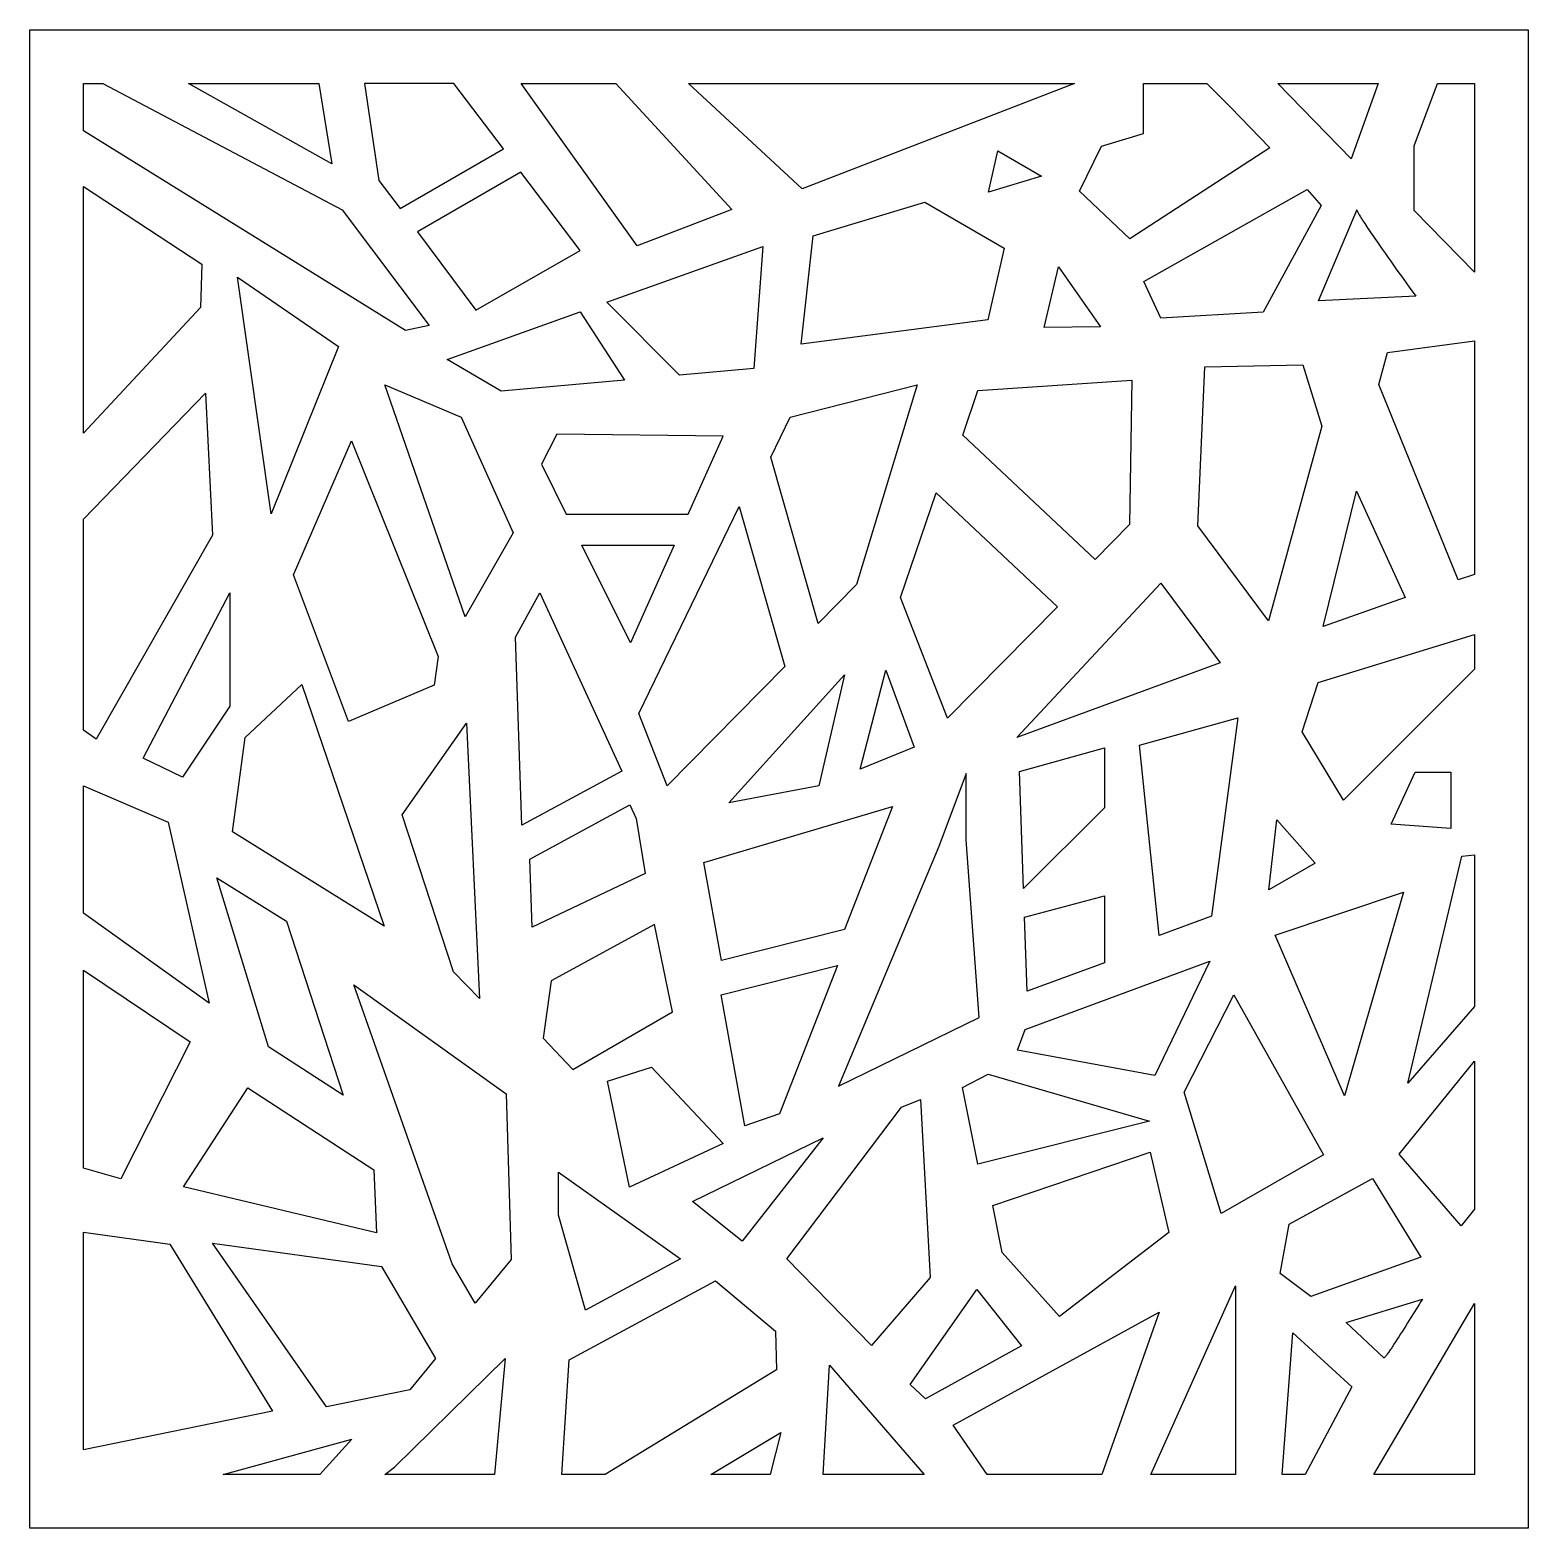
# Model space of a CAD drawing. Extents: x -350 to 350, y -350 to 350.
import ezdxf

# ---------------------------------------------------------------- set-up
doc = ezdxf.new("R2010")
doc.units = 0
doc.layers.add('PLAN_1', color=18, linetype='CONTINUOUS')

msp = doc.modelspace()

# ---------------------------------------------------------------- linework, layer by layer
at = {"layer": 'PLAN_1'}
for points in [[(-350, 350), (350, 350), (350, -350), (-350, -350)], [(-204.07, 265.89), (-163.53, 211.86), (-174.48, 209.51), (-325, 302.91), (-325, 325), (-315.9, 325)], [(-208.94, 287.48), (-275.86, 325), (-215.06, 325)], [(-177.09, 266.5), (-128.79, 294.38), (-151.93, 325), (-193.68, 325), (-186.96, 279.71)], [(-22.02, 266.16), (-66.34, 249.07), (-120.4, 325), (-76.32, 325)], [(10.76, 275.82), (-42.31, 325), (138.14, 325)], [(170.38, 301.6), (170.38, 325), (199.89, 325), (210.98, 313.92), (229.28, 294.97), (163.95, 252.43), (140.44, 274.62), (150.73, 295.63)], [(267.38, 289.71), (233.15, 325), (279.91, 325)], [(325, 236.76), (296.8, 265.64), (296.8, 295.83), (307.71, 325), (325, 325)], [(122.73, 281.74), (97.87, 274.27), (102.22, 293.58)], [(-168.98, 255.65), (-141.65, 219.07), (-92.94, 246.94), (-120.62, 283.57)], [(-269.69, 240.64), (-270.32, 220.31), (-325, 161.57), (-325, 276.78)], [(253.27, 267.95), (226.18, 218.17), (178.38, 215.37), (170.49, 232.51), (246.76, 275.47)], [(68.12, 269.49), (105.15, 248.11), (97.58, 214.51), (10.31, 203.14), (16.03, 253.83)], [(270.06, 265.73), (270.06, 265.69), (270.09, 265.61), (270.12, 265.51), (270.16, 265.4), (270.21, 265.28), (270.27, 265.14), (270.34, 265), (270.42, 264.84), (270.51, 264.67), (270.61, 264.48), (270.71, 264.29), (270.83, 264.09), (270.95, 263.87), (271.08, 263.64), (271.37, 263.16), (271.69, 262.64), (272.04, 262.08), (272.42, 261.48), (272.82, 260.85), (273.25, 260.18), (273.71, 259.49), (274.19, 258.76), (274.69, 258.01), (275.21, 257.23), (275.75, 256.43), (276.3, 255.61), (276.88, 254.77), (277.47, 253.91), (278.07, 253.03), (278.68, 252.14), (279.3, 251.24), (280.58, 249.4), (281.88, 247.54), (283.2, 245.66), (284.52, 243.78), (285.84, 241.92), (287.14, 240.08), (288.41, 238.29), (289.64, 236.57), (290.83, 234.91), (291.95, 233.34), (293, 231.88), (294.84, 229.32), (296.26, 227.35), (297.51, 225.63), (252.05, 223.47), (270.06, 265.75)], [(270.06, 265.75), (270.05, 265.76), (270.05, 265.79), (270.05, 265.81), (270.06, 265.84), (270.06, 265.86), (270.07, 265.87), (270.09, 265.88), (270.1, 265.89), (270.12, 265.9)], [(-11.71, 191.78), (-46.46, 188.68), (-80.51, 222.74), (-7.55, 248.88)], [(150.26, 211.25), (123.98, 210.97), (130.67, 239.33)], [(-205.89, 202.08), (-237.31, 123.91), (-252.99, 234.44)], [(-72.15, 186.38), (-129.8, 181.23), (-155.04, 196.03), (-92.97, 218.27)], [(325, 95.55), (317.31, 93.14), (280.33, 184.31), (284.33, 199.33), (325, 204.79)], [(253.69, 164.81), (228.73, 73.97), (195.65, 118.34), (198.9, 192.63), (244.81, 193.55)], [(-148.54, 169.12), (-124.24, 114.97), (-146.71, 75.72), (-184.2, 184.2)], [(36.29, 90.94), (18.3, 72.72), (-3.86, 150.38), (5.19, 169.01), (64.51, 184.2)], [(163.85, 118.99), (147.69, 102.64), (85.86, 160.7), (92.93, 181.52), (164.91, 186.42)], [(-264.75, 113.89), (-319.05, 18.69), (-325, 22.75), (-325, 121.43), (-267.95, 180.3)], [(-99.41, 123.81), (-42.4, 123.81), (-26.07, 160.24), (-103.87, 161.06), (-110.99, 147.08)], [(-159.27, 57.27), (-161.2, 43.88), (-201.12, 26.92), (-226.85, 95.37), (-199.8, 158.06)], [(130.1, 80.38), (78.69, 28.35), (56.81, 84.85), (73.37, 133.65)], [(292.66, 84.78), (254.2, 71.24), (269.83, 134.44)], [(2.76, 52.52), (-52.28, -3.25), (-65.5, 30.61), (-18.57, 127.27)], [(-92.18, 109.3), (-48.91, 109.3), (-69.42, 63.56)], [(206.13, 54.31), (111.18, 19.32), (178.48, 91.55)], [(-297.17, 9.77), (-256.6, 87.04), (-256.6, 33.99), (-278.79, 0.85)], [(-73.51, 3.62), (-120.1, -21.64), (-123.19, 66.25), (-111.81, 86.95)], [(325, 51.37), (263.78, -9.86), (244.4, 21.98), (251.87, 45.03), (325, 67.57)], [(63.1, 14.81), (37.86, 4.65), (49.88, 50.92)], [(-184.49, -68.71), (-255.4, -24.69), (-249.39, 19.32), (-222.95, 44.15)], [(18.63, -3.25), (-23.44, -11.15), (30.65, 48.67)], [(202.07, -64.17), (177.67, -73.15), (168.47, 15.84), (214.42, 28.58)], [(-140.02, -102.57), (-152.04, -90.15), (-176.08, -16.79), (-146.03, 26.09)], [(152.09, -13.44), (114.3, -51.24), (112.38, 3.52), (152.09, 14.54)], [(74.74, -31.6), (27.74, -143.52), (93.56, -111.49), (87.47, -28.39), (87.47, 2.56)], [(313.98, -23.15), (285.97, -21.03), (297.27, 3.16), (313.98, 3.16)], [(-285.45, -20.18), (-266.22, -104.82), (-325, -62.68), (-325, -3.12)], [(-66.8, -18.48), (-62.53, -44.1), (-115.3, -69.27), (-116.42, -37.43), (-69.72, -12.11)], [(30.53, -70.38), (-26.79, -84.8), (-35.1, -38.96), (53.01, -12.91)], [(250.6, -39.37), (228.96, -51.78), (232.57, -19.05)], [(325, -106.23), (293.86, -142.07), (319.1, -35.98), (325, -35.36)], [(-230.16, -66.45), (-203.72, -147.71), (-238.58, -125.14), (-262.61, -46.14)], [(152.09, -85.89), (115.98, -99.18), (114.77, -64.6), (152.09, -54.6)], [(264.21, -148.12), (231.83, -72.92), (291.76, -52.86)], [(-96.4, -135.75), (-49.76, -108.82), (-58.24, -67.95), (-106.42, -94.38), (-110.18, -121.12)], [(-275.07, -122.81), (-307.51, -186.88), (-325, -181.88), (-325, -89.32)], [(0.21, -156.45), (-15.95, -162.07), (-27.07, -100.79), (27.35, -87.1)], [(175.54, -138.47), (111.51, -126.67), (115.1, -117.11), (201.27, -85.08)], [(-127.48, -147.1), (-125.16, -224.51), (-141.99, -244.96), (-152.79, -226.52), (-198.68, -96.21)], [(254.45, -175.66), (206.66, -203.09), (189.31, -146.33), (212.46, -100.81)], [(325, -201.02), (318.76, -208.83), (289.79, -175.24), (325, -131.77)], [(-26.02, -170.39), (-69.89, -190.69), (-80.17, -141.16), (-59.61, -134.72)], [(173.15, -159.82), (92.89, -180.01), (85.78, -144.08), (97.75, -137.9)], [(-189.3, -182.7), (-188.1, -212.04), (-278.24, -190.6), (-248.19, -144.33)], [(70.62, -232.9), (43.16, -264.76), (3.73, -224.18), (57.24, -153.4), (66.14, -149.77)], [(-17.14, -216.01), (-40.48, -197.47), (20.56, -167.69)], [(182.21, -211.95), (131.06, -251.1), (104.24, -221.3), (99.89, -199.3), (173.37, -174.4)], [(-46, -224.16), (-90.35, -248.2), (-103, -203.86), (-103, -183.67)], [(299.92, -223.5), (248.58, -241.78), (234.21, -231.1), (238.4, -208.06), (277.3, -186.71)], [(-284.69, -217.29), (-236.69, -295.36), (-325, -313.44), (-325, -211.7)], [(-185.69, -227.84), (-160.45, -270.73), (-172.47, -285.4), (-211.43, -293.38), (-264.69, -216.9)], [(-1.68, -257.96), (-1.17, -276.09), (-81.3, -325), (-101.46, -325), (-98, -271.44), (-29.71, -234.42)], [(213.24, -325), (173.75, -325), (213.24, -236.8)], [(113.31, -264.9), (68.43, -289.62), (61.25, -282.88), (92.37, -238.49)], [(299.89, -244.16), (299.06, -245.52), (297.97, -247.28), (296.69, -249.37), (295.25, -251.69), (294.48, -252.92), (293.69, -254.18), (292.89, -255.46), (292.08, -256.75), (291.27, -258.04), (290.46, -259.32), (289.65, -260.58), (288.86, -261.8), (288.09, -262.99), (287.35, -264.13), (286.99, -264.68), (286.64, -265.21), (286.3, -265.72), (285.97, -266.21), (285.65, -266.69), (285.34, -267.14), (285.04, -267.57), (284.76, -267.97), (284.49, -268.36), (284.23, -268.71), (284, -269.04), (283.77, -269.33), (283.57, -269.6), (283.38, -269.83), (283.29, -269.94), (283.21, -270.04), (283.13, -270.13), (283.06, -270.21), (282.99, -270.28), (282.93, -270.34), (282.87, -270.39), (282.81, -270.44), (282.77, -270.47), (282.73, -270.5), (282.71, -270.5), (282.69, -270.51), (282.67, -270.51), (282.66, -270.52), (264.98, -253.92), (300.61, -242.98)], [(150.87, -325), (97.32, -325), (81.36, -301.93), (177.65, -249.1)], [(325, -325), (277.99, -325), (325, -245.1)], [(267.7, -284), (245.87, -325), (235.06, -325), (240.17, -258.72)], [(-132.97, -325), (-184.25, -325), (-179.68, -321.52), (-128, -270.73)], [(67.77, -325), (20.63, -325), (23.55, -273.89)], [(-4.14, -325), (-31.9, -325), (0.81, -305.35)], [(-214.58, -325), (-259.7, -325), (-199.63, -308.43)]]:
    msp.add_lwpolyline(points, close=True, dxfattribs=at)

doc.saveas('drawing.dxf')
